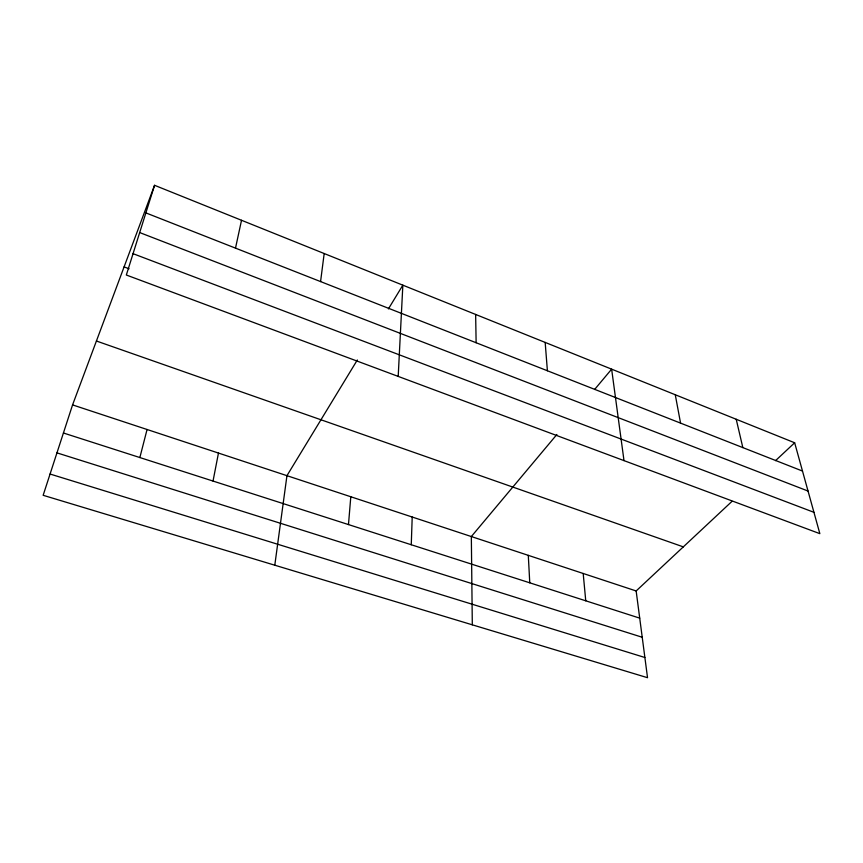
<?xml version="1.0" encoding="UTF-8"?>
<svg xmlns="http://www.w3.org/2000/svg" width="863" height="863" viewBox="0 0 863 863"><rect width="100%" height="100%" fill="white"/><g stroke="black" fill="none" stroke-linecap="round" stroke-linejoin="round"><path stroke-width="1.29" d="M411.263 544.747L412.212 517.023M398.199 376.408L402.848 285.168L388.404 308.911M348.479 524.575L350.799 496.754M320.572 281.575L324.186 253.528M274.79 565.211L286.948 475.675L357.336 359.979M213.032 481.058L218.468 453.064M235.502 248.134L241.521 220.281M139.86 457.552L147.066 429.494M139.687 232.568L154.553 185.297L794.661 442.773L819.85 533.658L126.332 275.017L139.687 232.568L808.038 491.047M154.553 185.297L72.568 404.898L43.15 495.297L647.53 677.703L636.15 590.961L732.018 501.338M556.883 434.488L471.338 536.549L472.309 624.823M594.596 389.493L611.64 369.159L624.003 460.626M775.546 460.637L794.661 442.773M50.065 474.035L644.877 657.498M56.958 452.87L642.223 637.261M63.431 432.999L639.72 618.145M72.568 404.898L636.15 590.961M96.419 341.014L683.313 546.872M124.089 266.894L129.083 268.771M133.042 253.668L813.938 512.32M145.869 212.891L802.493 471.058M736.215 419.267L742.838 447.606M675.265 394.747L680.562 423.118M583.194 573.474L585.75 600.81M545.168 342.417L547.401 370.766M528.296 555.351L529.763 582.827M475.642 314.456L476.128 342.74"/></g></svg>
